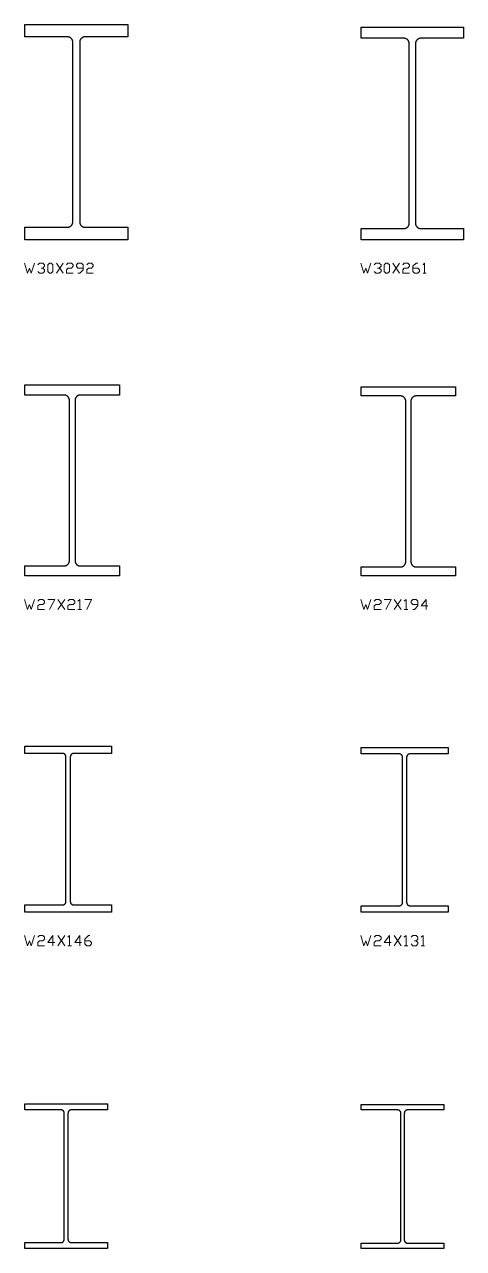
# Model space of a CAD drawing. Header units: inches. Extents: x 0 to 967, y -705 to 45.
# Drawn here: x 750 to 815.2, y -300 to -118 of the extents above; entities that cross this region are included whole.
import ezdxf

# ---------------------------------------------------------------- set-up
doc = ezdxf.new("R2010")
doc.units = ezdxf.units.IN
doc.header["$MEASUREMENT"] = 0
doc.layers.add('AISC_STEEL', color=7, linetype='Continuous')

msp = doc.modelspace()

# ---------------------------------------------------------------- linework, layer by layer
at = {"color": 3, "lineweight": 0}
for p, q in [((754.71, -154.99), (755.69, -153.5)), ((754.71, -153.5), (755.69, -154.99)), ((804.7, -154.99), (805.68, -153.5)), ((804.7, -153.5), (805.68, -154.99)), ((809.19, -154.99), (809.65, -154.99)), ((754.92, -204.98), (755.95, -203.48)), ((754.92, -203.48), (755.95, -204.98)), ((804.9, -204.98), (805.94, -203.48)), ((804.9, -203.48), (805.94, -204.98)), ((757.91, -204.98), (758.43, -204.98)), ((806.4, -204.98), (806.92, -204.98)), ((754.92, -254.97), (755.95, -253.47)), ((754.92, -253.47), (755.95, -254.97)), ((804.9, -254.97), (805.94, -253.47)), ((804.9, -253.47), (805.94, -254.97)), ((756.41, -254.97), (756.93, -254.97)), ((806.4, -254.97), (806.92, -254.97)), ((808.93, -254.97), (809.4, -254.97))]:
    msp.add_line(p, q, dxfattribs=at)
for points in [[(749.96, -153.5), (750.42, -154.99), (750.68, -154.22), (750.94, -154.99), (751.46, -153.5)], [(751.92, -153.75), (752.18, -153.5), (752.7, -153.5), (752.95, -153.75), (752.95, -153.96), (752.7, -154.22)], [(752.44, -154.22), (752.7, -154.22), (752.95, -154.48), (752.95, -154.74), (752.7, -154.99), (752.18, -154.99), (751.92, -154.74)], [(756.21, -153.75), (756.41, -153.5), (756.93, -153.5), (757.19, -153.75), (757.19, -153.96), (756.93, -154.22), (756.41, -154.22), (756.21, -154.48), (756.21, -154.99), (757.19, -154.99)], [(757.91, -154.99), (758.17, -154.99), (758.69, -154.48), (758.69, -153.75), (758.43, -153.5), (757.91, -153.5), (757.71, -153.75), (757.71, -153.96), (757.91, -154.22), (758.69, -154.22)], [(759.2, -153.75), (759.46, -153.5), (759.93, -153.5), (760.18, -153.75), (760.18, -153.96), (759.93, -154.22), (759.46, -154.22), (759.2, -154.48), (759.2, -154.99), (760.18, -154.99)], [(799.95, -153.5), (800.41, -154.99), (800.67, -154.22), (800.93, -154.99), (801.44, -153.5)], [(801.91, -153.75), (802.17, -153.5), (802.68, -153.5), (802.94, -153.75), (802.94, -153.96), (802.68, -154.22)], [(802.42, -154.22), (802.68, -154.22), (802.94, -154.48), (802.94, -154.74), (802.68, -154.99), (802.17, -154.99), (801.91, -154.74)], [(806.19, -153.75), (806.4, -153.5), (806.92, -153.5), (807.18, -153.75), (807.18, -153.96), (806.92, -154.22), (806.4, -154.22), (806.19, -154.48), (806.19, -154.99), (807.18, -154.99)], [(807.69, -154.22), (808.41, -154.22), (808.67, -154.48), (808.67, -154.74), (808.41, -154.99), (807.9, -154.99), (807.69, -154.74), (807.69, -153.96), (808.16, -153.5), (808.41, -153.5)], [(809.19, -153.75), (809.4, -153.5), (809.4, -154.99)], [(749.96, -203.48), (750.42, -204.98), (750.68, -204.26), (750.94, -204.98), (751.46, -203.48)], [(751.92, -203.74), (752.18, -203.48), (752.7, -203.48), (752.95, -203.74), (752.95, -204), (752.7, -204.26), (752.18, -204.26), (751.92, -204.46), (751.92, -204.98), (752.95, -204.98)], [(753.42, -203.48), (754.45, -203.48), (753.68, -204.98)], [(756.41, -203.74), (756.67, -203.48), (757.19, -203.48), (757.45, -203.74), (757.45, -204), (757.19, -204.26), (756.67, -204.26), (756.41, -204.46), (756.41, -204.98), (757.45, -204.98)], [(757.91, -203.74), (758.17, -203.48), (758.17, -204.98)], [(758.94, -203.48), (759.93, -203.48), (759.2, -204.98)], [(799.95, -203.48), (800.41, -204.98), (800.67, -204.26), (800.93, -204.98), (801.44, -203.48)], [(801.91, -203.74), (802.17, -203.48), (802.68, -203.48), (802.94, -203.74), (802.94, -204), (802.68, -204.26), (802.17, -204.26), (801.91, -204.46), (801.91, -204.98), (802.94, -204.98)], [(803.41, -203.48), (804.44, -203.48), (803.66, -204.98)], [(806.4, -203.74), (806.66, -203.48), (806.66, -204.98)], [(807.69, -204.98), (807.9, -204.98), (808.41, -204.46), (808.41, -203.74), (808.16, -203.48), (807.69, -203.48), (807.43, -203.74), (807.43, -204), (807.69, -204.26), (808.41, -204.26)], [(809.91, -204.46), (808.93, -204.46), (809.65, -203.48), (809.65, -204.98)], [(749.96, -253.47), (750.42, -254.97), (750.68, -254.24), (750.94, -254.97), (751.46, -253.47)], [(751.92, -253.73), (752.18, -253.47), (752.7, -253.47), (752.95, -253.73), (752.95, -253.98), (752.7, -254.24), (752.18, -254.24), (751.92, -254.5), (751.92, -254.97), (752.95, -254.97)], [(754.45, -254.5), (753.42, -254.5), (754.19, -253.47), (754.19, -254.97)], [(756.41, -253.73), (756.67, -253.47), (756.67, -254.97)], [(758.43, -254.5), (757.45, -254.5), (758.17, -253.47), (758.17, -254.97)], [(758.94, -254.24), (759.67, -254.24), (759.93, -254.5), (759.93, -254.71), (759.67, -254.97), (759.2, -254.97), (758.94, -254.71), (758.94, -253.98), (759.46, -253.47), (759.67, -253.47)], [(799.95, -253.47), (800.41, -254.97), (800.67, -254.24), (800.93, -254.97), (801.44, -253.47)], [(801.91, -253.73), (802.17, -253.47), (802.68, -253.47), (802.94, -253.73), (802.94, -253.98), (802.68, -254.24), (802.17, -254.24), (801.91, -254.5), (801.91, -254.97), (802.94, -254.97)], [(804.44, -254.5), (803.41, -254.5), (804.18, -253.47), (804.18, -254.97)], [(806.4, -253.73), (806.66, -253.47), (806.66, -254.97)], [(807.43, -253.73), (807.69, -253.47), (808.16, -253.47), (808.41, -253.73), (808.41, -253.98), (808.16, -254.24)], [(807.9, -254.24), (808.16, -254.24), (808.41, -254.5), (808.41, -254.71), (808.16, -254.97), (807.69, -254.97), (807.43, -254.71)], [(808.93, -253.73), (809.19, -253.47), (809.19, -254.97)]]:
    msp.add_lwpolyline(points, dxfattribs=at)
for points in [[(753.68, -154.99), (753.68, -154.99), (753.94, -154.99), (754.19, -154.74), (754.19, -153.75), (753.94, -153.5), (753.68, -153.5), (753.42, -153.75), (753.42, -154.74)], [(803.66, -154.99), (803.66, -154.99), (803.92, -154.99), (804.18, -154.74), (804.18, -153.75), (803.92, -153.5), (803.66, -153.5), (803.41, -153.75), (803.41, -154.74)]]:
    msp.add_lwpolyline(points, close=True, dxfattribs=at)
at = {"layer": 'AISC_STEEL'}
for points in [[(765.3, -118), (765.3, -119.85), (758.95, -119.85), (758.92, -119.85), (758.89, -119.85), (758.86, -119.85), (758.83, -119.86), (758.8, -119.86), (758.77, -119.87), (758.75, -119.88), (758.72, -119.89), (758.69, -119.89), (758.66, -119.9), (758.63, -119.92), (758.61, -119.93), (758.58, -119.94), (758.55, -119.96), (758.53, -119.97), (758.5, -119.99), (758.48, -120), (758.46, -120.02), (758.43, -120.04), (758.41, -120.06), (758.39, -120.08), (758.37, -120.1), (758.35, -120.12), (758.33, -120.15), (758.31, -120.17), (758.3, -120.19), (758.28, -120.22), (758.27, -120.25), (758.25, -120.27), (758.24, -120.3), (758.23, -120.32), (758.21, -120.35), (758.2, -120.38), (758.2, -120.41), (758.19, -120.44), (758.18, -120.46), (758.17, -120.49), (758.17, -120.52), (758.16, -120.55), (758.16, -120.58), (758.16, -120.61), (758.16, -120.64), (758.16, -147.36), (758.16, -147.39), (758.16, -147.42), (758.16, -147.45), (758.17, -147.48), (758.17, -147.51), (758.18, -147.54), (758.19, -147.56), (758.2, -147.59), (758.2, -147.62), (758.21, -147.65), (758.23, -147.68), (758.24, -147.7), (758.25, -147.73), (758.27, -147.75), (758.28, -147.78), (758.3, -147.81), (758.31, -147.83), (758.33, -147.85), (758.35, -147.88), (758.37, -147.9), (758.39, -147.92), (758.41, -147.94), (758.43, -147.96), (758.46, -147.98), (758.48, -148), (758.5, -148.01), (758.53, -148.03), (758.55, -148.04), (758.58, -148.06), (758.61, -148.07), (758.63, -148.08), (758.66, -148.1), (758.69, -148.11), (758.72, -148.11), (758.75, -148.12), (758.77, -148.13), (758.8, -148.14), (758.83, -148.14), (758.86, -148.15), (758.89, -148.15), (758.92, -148.15), (758.95, -148.15), (765.3, -148.15), (765.3, -150), (757.65, -150), (750, -150), (750, -148.15), (756.35, -148.15), (756.38, -148.15), (756.41, -148.15), (756.44, -148.15), (756.47, -148.14), (756.5, -148.14), (756.53, -148.13), (756.55, -148.12), (756.58, -148.11), (756.61, -148.11), (756.64, -148.1), (756.67, -148.08), (756.69, -148.07), (756.72, -148.06), (756.75, -148.04), (756.77, -148.03), (756.8, -148.01), (756.82, -148), (756.84, -147.98), (756.87, -147.96), (756.89, -147.94), (756.91, -147.92), (756.93, -147.9), (756.95, -147.88), (756.97, -147.85), (756.99, -147.83), (757, -147.81), (757.02, -147.78), (757.03, -147.75), (757.05, -147.73), (757.06, -147.7), (757.07, -147.68), (757.09, -147.65), (757.1, -147.62), (757.1, -147.59), (757.11, -147.56), (757.12, -147.54), (757.13, -147.51), (757.13, -147.48), (757.14, -147.45), (757.14, -147.42), (757.14, -147.39), (757.14, -147.36), (757.14, -120.64), (757.14, -120.61), (757.14, -120.58), (757.14, -120.55), (757.13, -120.52), (757.13, -120.49), (757.12, -120.46), (757.11, -120.44), (757.1, -120.41), (757.1, -120.38), (757.09, -120.35), (757.07, -120.32), (757.06, -120.3), (757.05, -120.27), (757.03, -120.25), (757.02, -120.22), (757, -120.19), (756.99, -120.17), (756.97, -120.15), (756.95, -120.12), (756.93, -120.1), (756.91, -120.08), (756.89, -120.06), (756.87, -120.04), (756.84, -120.02), (756.82, -120), (756.8, -119.99), (756.77, -119.97), (756.75, -119.96), (756.72, -119.94), (756.69, -119.93), (756.67, -119.92), (756.64, -119.9), (756.61, -119.89), (756.58, -119.89), (756.55, -119.88), (756.53, -119.87), (756.5, -119.86), (756.47, -119.86), (756.44, -119.85), (756.41, -119.85), (756.38, -119.85), (756.35, -119.85), (750, -119.85), (750, -118), (757.65, -118)], [(815.2, -118.4), (815.2, -120.05), (808.86, -120.05), (808.83, -120.05), (808.8, -120.05), (808.77, -120.05), (808.74, -120.06), (808.71, -120.06), (808.68, -120.07), (808.65, -120.08), (808.62, -120.09), (808.59, -120.09), (808.57, -120.1), (808.54, -120.12), (808.51, -120.13), (808.49, -120.14), (808.46, -120.16), (808.43, -120.17), (808.41, -120.19), (808.39, -120.2), (808.36, -120.22), (808.34, -120.24), (808.32, -120.26), (808.3, -120.28), (808.28, -120.3), (808.26, -120.32), (808.24, -120.35), (808.22, -120.37), (808.2, -120.39), (808.19, -120.42), (808.17, -120.44), (808.16, -120.47), (808.14, -120.5), (808.13, -120.52), (808.12, -120.55), (808.11, -120.58), (808.1, -120.61), (808.09, -120.64), (808.08, -120.66), (808.08, -120.69), (808.07, -120.72), (808.07, -120.75), (808.07, -120.78), (808.07, -120.81), (808.07, -120.84), (808.07, -147.56), (808.07, -147.59), (808.07, -147.62), (808.07, -147.65), (808.07, -147.68), (808.08, -147.71), (808.08, -147.74), (808.09, -147.76), (808.1, -147.79), (808.11, -147.82), (808.12, -147.85), (808.13, -147.88), (808.14, -147.9), (808.16, -147.93), (808.17, -147.96), (808.19, -147.98), (808.2, -148.01), (808.22, -148.03), (808.24, -148.05), (808.26, -148.08), (808.28, -148.1), (808.3, -148.12), (808.32, -148.14), (808.34, -148.16), (808.36, -148.18), (808.39, -148.2), (808.41, -148.21), (808.43, -148.23), (808.46, -148.24), (808.49, -148.26), (808.51, -148.27), (808.54, -148.28), (808.57, -148.3), (808.59, -148.31), (808.62, -148.31), (808.65, -148.32), (808.68, -148.33), (808.71, -148.34), (808.74, -148.34), (808.77, -148.35), (808.8, -148.35), (808.83, -148.35), (808.86, -148.35), (815.2, -148.35), (815.2, -150), (807.6, -150), (800, -150), (800, -148.35), (806.35, -148.35), (806.37, -148.35), (806.4, -148.35), (806.43, -148.35), (806.46, -148.34), (806.49, -148.34), (806.52, -148.33), (806.55, -148.32), (806.58, -148.31), (806.61, -148.31), (806.63, -148.3), (806.66, -148.28), (806.69, -148.27), (806.71, -148.26), (806.74, -148.24), (806.77, -148.23), (806.79, -148.21), (806.81, -148.2), (806.84, -148.18), (806.86, -148.16), (806.88, -148.14), (806.9, -148.12), (806.92, -148.1), (806.94, -148.08), (806.96, -148.05), (806.98, -148.03), (807, -148.01), (807.01, -147.98), (807.03, -147.96), (807.04, -147.93), (807.06, -147.9), (807.07, -147.88), (807.08, -147.85), (807.09, -147.82), (807.1, -147.79), (807.11, -147.76), (807.12, -147.74), (807.12, -147.71), (807.13, -147.68), (807.13, -147.65), (807.13, -147.62), (807.13, -147.59), (807.13, -147.56), (807.13, -120.84), (807.13, -120.81), (807.13, -120.78), (807.13, -120.75), (807.13, -120.72), (807.12, -120.69), (807.12, -120.66), (807.11, -120.64), (807.1, -120.61), (807.09, -120.58), (807.08, -120.55), (807.07, -120.52), (807.06, -120.5), (807.04, -120.47), (807.03, -120.44), (807.01, -120.42), (807, -120.39), (806.98, -120.37), (806.96, -120.35), (806.94, -120.32), (806.92, -120.3), (806.9, -120.28), (806.88, -120.26), (806.86, -120.24), (806.84, -120.22), (806.81, -120.2), (806.79, -120.19), (806.77, -120.17), (806.74, -120.16), (806.71, -120.14), (806.69, -120.13), (806.66, -120.12), (806.63, -120.1), (806.61, -120.09), (806.58, -120.09), (806.55, -120.08), (806.52, -120.07), (806.49, -120.06), (806.46, -120.06), (806.43, -120.05), (806.4, -120.05), (806.37, -120.05), (806.35, -120.05), (800, -120.05), (800, -118.4), (807.6, -118.4)], [(764.1, -171.6), (764.1, -173.1), (758.25, -173.1), (758.23, -173.1), (758.2, -173.1), (758.17, -173.1), (758.14, -173.11), (758.11, -173.11), (758.08, -173.12), (758.05, -173.13), (758.02, -173.14), (757.99, -173.14), (757.97, -173.15), (757.94, -173.17), (757.91, -173.18), (757.89, -173.19), (757.86, -173.21), (757.83, -173.22), (757.81, -173.24), (757.79, -173.25), (757.76, -173.27), (757.74, -173.29), (757.72, -173.31), (757.7, -173.33), (757.68, -173.35), (757.66, -173.37), (757.64, -173.4), (757.62, -173.42), (757.6, -173.44), (757.59, -173.47), (757.57, -173.5), (757.56, -173.52), (757.54, -173.55), (757.53, -173.57), (757.52, -173.6), (757.51, -173.63), (757.5, -173.66), (757.49, -173.69), (757.48, -173.71), (757.48, -173.74), (757.47, -173.77), (757.47, -173.8), (757.47, -173.83), (757.47, -173.86), (757.47, -173.89), (757.47, -197.71), (757.47, -197.74), (757.47, -197.77), (757.47, -197.8), (757.47, -197.83), (757.48, -197.86), (757.48, -197.89), (757.49, -197.91), (757.5, -197.94), (757.51, -197.97), (757.52, -198), (757.53, -198.03), (757.54, -198.05), (757.56, -198.08), (757.57, -198.1), (757.59, -198.13), (757.6, -198.16), (757.62, -198.18), (757.64, -198.2), (757.66, -198.23), (757.68, -198.25), (757.7, -198.27), (757.72, -198.29), (757.74, -198.31), (757.76, -198.33), (757.79, -198.35), (757.81, -198.36), (757.83, -198.38), (757.86, -198.39), (757.89, -198.41), (757.91, -198.42), (757.94, -198.43), (757.97, -198.45), (757.99, -198.46), (758.02, -198.46), (758.05, -198.47), (758.08, -198.48), (758.11, -198.49), (758.14, -198.49), (758.17, -198.5), (758.2, -198.5), (758.23, -198.5), (758.25, -198.5), (764.1, -198.5), (764.1, -200), (757.05, -200), (750, -200), (750, -198.5), (755.85, -198.5), (755.87, -198.5), (755.9, -198.5), (755.93, -198.5), (755.96, -198.49), (755.99, -198.49), (756.02, -198.48), (756.05, -198.47), (756.08, -198.46), (756.11, -198.46), (756.13, -198.45), (756.16, -198.43), (756.19, -198.42), (756.21, -198.41), (756.24, -198.39), (756.27, -198.38), (756.29, -198.36), (756.31, -198.35), (756.34, -198.33), (756.36, -198.31), (756.38, -198.29), (756.4, -198.27), (756.42, -198.25), (756.44, -198.23), (756.46, -198.2), (756.48, -198.18), (756.5, -198.16), (756.51, -198.13), (756.53, -198.1), (756.54, -198.08), (756.56, -198.05), (756.57, -198.03), (756.58, -198), (756.59, -197.97), (756.6, -197.94), (756.61, -197.91), (756.62, -197.89), (756.62, -197.86), (756.63, -197.83), (756.63, -197.8), (756.63, -197.77), (756.63, -197.74), (756.63, -197.71), (756.63, -173.89), (756.63, -173.86), (756.63, -173.83), (756.63, -173.8), (756.63, -173.77), (756.62, -173.74), (756.62, -173.71), (756.61, -173.69), (756.6, -173.66), (756.59, -173.63), (756.58, -173.6), (756.57, -173.57), (756.56, -173.55), (756.54, -173.52), (756.53, -173.5), (756.51, -173.47), (756.5, -173.44), (756.48, -173.42), (756.46, -173.4), (756.44, -173.37), (756.42, -173.35), (756.4, -173.33), (756.38, -173.31), (756.36, -173.29), (756.34, -173.27), (756.31, -173.25), (756.29, -173.24), (756.27, -173.22), (756.24, -173.21), (756.21, -173.19), (756.19, -173.18), (756.16, -173.17), (756.13, -173.15), (756.11, -173.14), (756.08, -173.14), (756.05, -173.13), (756.02, -173.12), (755.99, -173.11), (755.96, -173.11), (755.93, -173.1), (755.9, -173.1), (755.87, -173.1), (755.85, -173.1), (750, -173.1), (750, -171.6), (757.05, -171.6)], [(814, -171.9), (814, -173.24), (808.16, -173.24), (808.14, -173.24), (808.11, -173.24), (808.08, -173.24), (808.05, -173.25), (808.02, -173.25), (807.99, -173.26), (807.96, -173.27), (807.93, -173.28), (807.9, -173.28), (807.88, -173.29), (807.85, -173.31), (807.82, -173.32), (807.8, -173.33), (807.77, -173.35), (807.74, -173.36), (807.72, -173.38), (807.7, -173.39), (807.67, -173.41), (807.65, -173.43), (807.63, -173.45), (807.61, -173.47), (807.59, -173.49), (807.57, -173.51), (807.55, -173.54), (807.53, -173.56), (807.51, -173.58), (807.5, -173.61), (807.48, -173.63), (807.47, -173.66), (807.45, -173.69), (807.44, -173.71), (807.43, -173.74), (807.42, -173.77), (807.41, -173.8), (807.4, -173.83), (807.39, -173.85), (807.39, -173.88), (807.38, -173.91), (807.38, -173.94), (807.38, -173.97), (807.38, -174), (807.38, -174.03), (807.38, -197.87), (807.38, -197.9), (807.38, -197.93), (807.38, -197.96), (807.38, -197.99), (807.39, -198.02), (807.39, -198.05), (807.4, -198.07), (807.41, -198.1), (807.42, -198.13), (807.43, -198.16), (807.44, -198.19), (807.45, -198.21), (807.47, -198.24), (807.48, -198.26), (807.5, -198.29), (807.51, -198.32), (807.53, -198.34), (807.55, -198.36), (807.57, -198.39), (807.59, -198.41), (807.61, -198.43), (807.63, -198.45), (807.65, -198.47), (807.67, -198.49), (807.7, -198.51), (807.72, -198.52), (807.74, -198.54), (807.77, -198.55), (807.8, -198.57), (807.82, -198.58), (807.85, -198.59), (807.88, -198.61), (807.9, -198.62), (807.93, -198.62), (807.96, -198.63), (807.99, -198.64), (808.02, -198.65), (808.05, -198.65), (808.08, -198.66), (808.11, -198.66), (808.14, -198.66), (808.16, -198.66), (814, -198.66), (814, -200), (807, -200), (800, -200), (800, -198.66), (805.84, -198.66), (805.86, -198.66), (805.89, -198.66), (805.92, -198.66), (805.95, -198.65), (805.98, -198.65), (806.01, -198.64), (806.04, -198.63), (806.07, -198.62), (806.1, -198.62), (806.12, -198.61), (806.15, -198.59), (806.18, -198.58), (806.2, -198.57), (806.23, -198.55), (806.26, -198.54), (806.28, -198.52), (806.3, -198.51), (806.33, -198.49), (806.35, -198.47), (806.37, -198.45), (806.39, -198.43), (806.41, -198.41), (806.43, -198.39), (806.45, -198.36), (806.47, -198.34), (806.49, -198.32), (806.5, -198.29), (806.52, -198.26), (806.53, -198.24), (806.55, -198.21), (806.56, -198.19), (806.57, -198.16), (806.58, -198.13), (806.59, -198.1), (806.6, -198.07), (806.61, -198.05), (806.61, -198.02), (806.62, -197.99), (806.62, -197.96), (806.62, -197.93), (806.62, -197.9), (806.62, -197.87), (806.62, -174.03), (806.62, -174), (806.62, -173.97), (806.62, -173.94), (806.62, -173.91), (806.61, -173.88), (806.61, -173.85), (806.6, -173.83), (806.59, -173.8), (806.58, -173.77), (806.57, -173.74), (806.56, -173.71), (806.55, -173.69), (806.53, -173.66), (806.52, -173.63), (806.5, -173.61), (806.49, -173.58), (806.47, -173.56), (806.45, -173.54), (806.43, -173.51), (806.41, -173.49), (806.39, -173.47), (806.37, -173.45), (806.35, -173.43), (806.33, -173.41), (806.3, -173.39), (806.28, -173.38), (806.26, -173.36), (806.23, -173.35), (806.2, -173.33), (806.18, -173.32), (806.15, -173.31), (806.12, -173.29), (806.1, -173.28), (806.07, -173.28), (806.04, -173.27), (806.01, -173.26), (805.98, -173.25), (805.95, -173.25), (805.92, -173.24), (805.89, -173.24), (805.86, -173.24), (805.84, -173.24), (800, -173.24), (800, -171.9), (807, -171.9)], [(762.9, -225.3), (762.9, -226.39), (757.27, -226.39), (757.25, -226.39), (757.22, -226.39), (757.19, -226.4), (757.16, -226.4), (757.13, -226.41), (757.1, -226.42), (757.08, -226.43), (757.05, -226.44), (757.02, -226.46), (757, -226.47), (756.98, -226.49), (756.95, -226.51), (756.93, -226.53), (756.91, -226.55), (756.89, -226.57), (756.87, -226.59), (756.86, -226.62), (756.84, -226.64), (756.83, -226.67), (756.82, -226.69), (756.81, -226.72), (756.8, -226.75), (756.79, -226.77), (756.78, -226.8), (756.78, -226.83), (756.78, -226.86), (756.77, -226.89), (756.77, -248.41), (756.78, -248.44), (756.78, -248.47), (756.78, -248.5), (756.79, -248.53), (756.8, -248.55), (756.81, -248.58), (756.82, -248.61), (756.83, -248.63), (756.84, -248.66), (756.86, -248.68), (756.87, -248.71), (756.89, -248.73), (756.91, -248.75), (756.93, -248.77), (756.95, -248.79), (756.98, -248.81), (757, -248.83), (757.02, -248.84), (757.05, -248.86), (757.08, -248.87), (757.1, -248.88), (757.13, -248.89), (757.16, -248.9), (757.19, -248.9), (757.22, -248.91), (757.25, -248.91), (757.27, -248.91), (762.9, -248.91), (762.9, -250), (756.45, -250), (750, -250), (750, -248.91), (755.62, -248.91), (755.65, -248.91), (755.68, -248.91), (755.71, -248.9), (755.74, -248.9), (755.77, -248.89), (755.8, -248.88), (755.82, -248.87), (755.85, -248.86), (755.88, -248.84), (755.9, -248.83), (755.92, -248.81), (755.95, -248.79), (755.97, -248.77), (755.99, -248.75), (756.01, -248.73), (756.03, -248.71), (756.04, -248.68), (756.06, -248.66), (756.07, -248.63), (756.08, -248.61), (756.09, -248.58), (756.1, -248.55), (756.11, -248.53), (756.12, -248.5), (756.12, -248.47), (756.12, -248.44), (756.12, -248.41), (756.12, -226.89), (756.12, -226.86), (756.12, -226.83), (756.12, -226.8), (756.11, -226.77), (756.1, -226.75), (756.09, -226.72), (756.08, -226.69), (756.07, -226.67), (756.06, -226.64), (756.04, -226.62), (756.03, -226.59), (756.01, -226.57), (755.99, -226.55), (755.97, -226.53), (755.95, -226.51), (755.92, -226.49), (755.9, -226.47), (755.88, -226.46), (755.85, -226.44), (755.82, -226.43), (755.8, -226.42), (755.77, -226.41), (755.74, -226.4), (755.71, -226.4), (755.68, -226.39), (755.65, -226.39), (755.62, -226.39), (750, -226.39), (750, -225.3), (756.45, -225.3)], [(812.9, -225.5), (812.9, -226.46), (807.25, -226.46), (807.22, -226.46), (807.19, -226.46), (807.17, -226.47), (807.14, -226.47), (807.11, -226.48), (807.08, -226.49), (807.05, -226.5), (807.03, -226.51), (807, -226.53), (806.98, -226.54), (806.95, -226.56), (806.93, -226.58), (806.91, -226.6), (806.89, -226.62), (806.87, -226.64), (806.85, -226.66), (806.83, -226.69), (806.82, -226.71), (806.81, -226.74), (806.79, -226.76), (806.78, -226.79), (806.77, -226.82), (806.77, -226.84), (806.76, -226.87), (806.76, -226.9), (806.75, -226.93), (806.75, -226.96), (806.75, -248.54), (806.75, -248.57), (806.76, -248.6), (806.76, -248.63), (806.77, -248.66), (806.77, -248.68), (806.78, -248.71), (806.79, -248.74), (806.81, -248.76), (806.82, -248.79), (806.83, -248.81), (806.85, -248.84), (806.87, -248.86), (806.89, -248.88), (806.91, -248.9), (806.93, -248.92), (806.95, -248.94), (806.98, -248.96), (807, -248.97), (807.03, -248.99), (807.05, -249), (807.08, -249.01), (807.11, -249.02), (807.14, -249.03), (807.17, -249.03), (807.19, -249.04), (807.22, -249.04), (807.25, -249.04), (812.9, -249.04), (812.9, -250), (806.45, -250), (800, -250), (800, -249.04), (805.65, -249.04), (805.68, -249.04), (805.71, -249.04), (805.73, -249.03), (805.76, -249.03), (805.79, -249.02), (805.82, -249.01), (805.85, -249), (805.87, -248.99), (805.9, -248.97), (805.92, -248.96), (805.95, -248.94), (805.97, -248.92), (805.99, -248.9), (806.01, -248.88), (806.03, -248.86), (806.05, -248.84), (806.07, -248.81), (806.08, -248.79), (806.09, -248.76), (806.11, -248.74), (806.12, -248.71), (806.13, -248.68), (806.13, -248.66), (806.14, -248.63), (806.14, -248.6), (806.15, -248.57), (806.15, -248.54), (806.15, -226.96), (806.15, -226.93), (806.14, -226.9), (806.14, -226.87), (806.13, -226.84), (806.13, -226.82), (806.12, -226.79), (806.11, -226.76), (806.09, -226.74), (806.08, -226.71), (806.07, -226.69), (806.05, -226.66), (806.03, -226.64), (806.01, -226.62), (805.99, -226.6), (805.97, -226.58), (805.95, -226.56), (805.92, -226.54), (805.9, -226.53), (805.87, -226.51), (805.85, -226.5), (805.82, -226.49), (805.79, -226.48), (805.76, -226.47), (805.73, -226.47), (805.71, -226.46), (805.68, -226.46), (805.65, -226.46), (800, -226.46), (800, -225.5), (806.45, -225.5)], [(762.3, -278.5), (762.3, -279.38), (756.93, -279.38), (756.9, -279.38), (756.87, -279.38), (756.84, -279.38), (756.81, -279.39), (756.79, -279.4), (756.76, -279.41), (756.73, -279.42), (756.7, -279.43), (756.68, -279.44), (756.65, -279.46), (756.63, -279.47), (756.61, -279.49), (756.58, -279.51), (756.56, -279.53), (756.54, -279.56), (756.52, -279.58), (756.51, -279.6), (756.49, -279.63), (756.48, -279.65), (756.47, -279.68), (756.46, -279.71), (756.45, -279.74), (756.44, -279.76), (756.43, -279.79), (756.43, -279.82), (756.43, -279.85), (756.42, -279.88), (756.42, -298.62), (756.43, -298.65), (756.43, -298.68), (756.43, -298.71), (756.44, -298.74), (756.45, -298.76), (756.46, -298.79), (756.47, -298.82), (756.48, -298.85), (756.49, -298.87), (756.51, -298.9), (756.52, -298.92), (756.54, -298.94), (756.56, -298.97), (756.58, -298.99), (756.61, -299.01), (756.63, -299.03), (756.65, -299.04), (756.68, -299.06), (756.7, -299.07), (756.73, -299.08), (756.76, -299.09), (756.79, -299.1), (756.81, -299.11), (756.84, -299.12), (756.87, -299.12), (756.9, -299.12), (756.93, -299.12), (762.3, -299.12), (762.3, -300), (756.15, -300), (750, -300), (750, -299.12), (755.37, -299.12), (755.4, -299.12), (755.43, -299.12), (755.46, -299.12), (755.49, -299.11), (755.51, -299.1), (755.54, -299.09), (755.57, -299.08), (755.6, -299.07), (755.62, -299.06), (755.65, -299.04), (755.67, -299.03), (755.69, -299.01), (755.72, -298.99), (755.74, -298.97), (755.76, -298.94), (755.78, -298.92), (755.79, -298.9), (755.81, -298.87), (755.82, -298.85), (755.83, -298.82), (755.84, -298.79), (755.85, -298.76), (755.86, -298.74), (755.87, -298.71), (755.87, -298.68), (755.87, -298.65), (755.88, -298.62), (755.88, -279.88), (755.87, -279.85), (755.87, -279.82), (755.87, -279.79), (755.86, -279.76), (755.85, -279.74), (755.84, -279.71), (755.83, -279.68), (755.82, -279.65), (755.81, -279.63), (755.79, -279.6), (755.78, -279.58), (755.76, -279.56), (755.74, -279.53), (755.72, -279.51), (755.69, -279.49), (755.67, -279.47), (755.65, -279.46), (755.62, -279.44), (755.6, -279.43), (755.57, -279.42), (755.54, -279.41), (755.51, -279.4), (755.49, -279.39), (755.46, -279.38), (755.43, -279.38), (755.4, -279.38), (755.37, -279.38), (750, -279.38), (750, -278.5), (756.15, -278.5)], [(812.3, -278.6), (812.3, -279.4), (806.9, -279.4), (806.87, -279.4), (806.84, -279.4), (806.81, -279.41), (806.78, -279.41), (806.76, -279.42), (806.73, -279.43), (806.7, -279.44), (806.68, -279.45), (806.65, -279.47), (806.63, -279.48), (806.6, -279.5), (806.58, -279.52), (806.56, -279.54), (806.54, -279.56), (806.52, -279.58), (806.5, -279.6), (806.48, -279.63), (806.47, -279.65), (806.45, -279.68), (806.44, -279.7), (806.43, -279.73), (806.42, -279.76), (806.41, -279.78), (806.41, -279.81), (806.4, -279.84), (806.4, -279.87), (806.4, -279.9), (806.4, -298.7), (806.4, -298.73), (806.4, -298.76), (806.41, -298.79), (806.41, -298.82), (806.42, -298.84), (806.43, -298.87), (806.44, -298.9), (806.45, -298.92), (806.47, -298.95), (806.48, -298.97), (806.5, -299), (806.52, -299.02), (806.54, -299.04), (806.56, -299.06), (806.58, -299.08), (806.6, -299.1), (806.63, -299.12), (806.65, -299.13), (806.68, -299.15), (806.7, -299.16), (806.73, -299.17), (806.76, -299.18), (806.78, -299.19), (806.81, -299.19), (806.84, -299.2), (806.87, -299.2), (806.9, -299.2), (812.3, -299.2), (812.3, -300), (806.15, -300), (800, -300), (800, -299.2), (805.4, -299.2), (805.43, -299.2), (805.46, -299.2), (805.49, -299.19), (805.52, -299.19), (805.54, -299.18), (805.57, -299.17), (805.6, -299.16), (805.62, -299.15), (805.65, -299.13), (805.67, -299.12), (805.7, -299.1), (805.72, -299.08), (805.74, -299.06), (805.76, -299.04), (805.78, -299.02), (805.8, -299), (805.82, -298.97), (805.83, -298.95), (805.85, -298.92), (805.86, -298.9), (805.87, -298.87), (805.88, -298.84), (805.89, -298.82), (805.89, -298.79), (805.9, -298.76), (805.9, -298.73), (805.9, -298.7), (805.9, -279.9), (805.9, -279.87), (805.9, -279.84), (805.89, -279.81), (805.89, -279.78), (805.88, -279.76), (805.87, -279.73), (805.86, -279.7), (805.85, -279.68), (805.83, -279.65), (805.82, -279.63), (805.8, -279.6), (805.78, -279.58), (805.76, -279.56), (805.74, -279.54), (805.72, -279.52), (805.7, -279.5), (805.67, -279.48), (805.65, -279.47), (805.62, -279.45), (805.6, -279.44), (805.57, -279.43), (805.54, -279.42), (805.52, -279.41), (805.49, -279.41), (805.46, -279.4), (805.43, -279.4), (805.4, -279.4), (800, -279.4), (800, -278.6), (806.15, -278.6)]]:
    msp.add_lwpolyline(points, close=True, dxfattribs=at)

doc.saveas('drawing.dxf')
